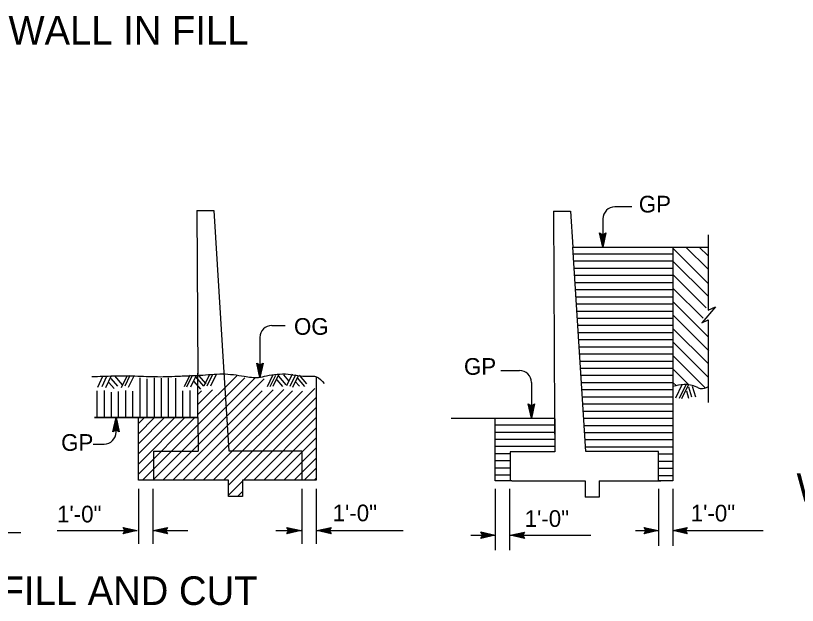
# Model space of a CAD drawing. Extents: x -894 to 866, y -476 to 714.
# Drawn here: x -177.1 to 151.3, y -119.4 to 128.2 of the extents above; entities that cross this region are included whole.
import ezdxf

# ---------------------------------------------------------------- set-up
doc = ezdxf.new("R2010")
doc.units = 0
for name, color, linetype in [('56 Stage 3 Anno', 7, 'Continuous'), ('57 Undefined', 7, 'Continuous'), ('59 Sndwall Anno', 7, 'Continuous'), ('60 Nongeo Data', 7, 'Continuous')]:
    doc.layers.add(name, color=color, linetype=linetype)

msp = doc.modelspace()

# ---------------------------------------------------------------- linework, layer by layer
at = {"layer": '56 Stage 3 Anno'}
for p, q in [((81.76, 47.91), (74.64, 47.91)), ((69.64, 42.91), (69.64, 32.04)), ((69.53, 31.02), (68.2, 37.02)), ((68.2, 37.02), (68.2, 37.02)), ((68.2, 37.02), (69.53, 36.22)), ((69.53, 32.41), (68.56, 36.79)), ((69.53, 33.78), (68.91, 36.61)), ((69.53, 35.16), (69.27, 36.37)), ((69.53, 36.22), (70.87, 37.02)), ((70.87, 37.02), (69.53, 31.02)), ((70.51, 36.8), (69.53, 32.4)), ((70.15, 36.57), (69.53, 33.78)), ((69.81, 36.39), (69.53, 35.16)), ((70.87, 37.02), (70.87, 37.02)), ((69.53, 31.02), (69.53, 31.02)), ((-69.47, -1.88), (-63.8, -1.88)), ((-74.47, -6.88), (-74.47, -23.68)), ((-74.47, -23.68), (-75.8, -17.68)), ((-75.8, -17.68), (-75.8, -17.68)), ((-75.8, -17.68), (-74.47, -18.48)), ((-74.48, -22.29), (-75.45, -17.92)), ((-74.47, -20.92), (-75.1, -18.1)), ((-74.47, -19.54), (-74.74, -18.33)), ((-74.47, -18.48), (-73.13, -17.68)), ((-73.13, -17.68), (-74.47, -23.68)), ((-73.49, -17.9), (-74.47, -22.3)), ((-73.85, -18.13), (-74.47, -20.92)), ((-74.2, -18.31), (-74.47, -19.54)), ((-73.13, -17.68), (-73.13, -17.68)), ((26.77, -20.77), (34.56, -20.77)), ((-74.47, -23.68), (-74.47, -23.68)), ((39.56, -25.77), (39.56, -40.78)), ((39.56, -40.78), (38.23, -34.78)), ((38.23, -34.78), (38.23, -34.78)), ((38.23, -34.78), (39.56, -35.58)), ((39.56, -39.39), (38.59, -35.02)), ((39.56, -38.02), (38.94, -35.2)), ((39.56, -36.64), (39.3, -35.43)), ((39.56, -35.58), (40.9, -34.78)), ((40.9, -34.78), (39.56, -40.78)), ((40.54, -35), (39.56, -39.4)), ((40.18, -35.23), (39.56, -38.02)), ((39.84, -35.41), (39.56, -36.64)), ((40.9, -34.78), (40.9, -34.78)), ((-136.23, -46.59), (-134.89, -40.59)), ((-135.87, -46.37), (-134.89, -41.97)), ((-134.89, -46.69), (-134.89, -40.59)), ((-134.89, -40.59), (-134.89, -40.59)), ((-134.89, -40.59), (-133.56, -46.59)), ((-134.89, -41.98), (-133.92, -46.35)), ((39.56, -40.78), (39.56, -40.78)), ((-134.89, -45.79), (-136.23, -46.59)), ((-135.51, -46.14), (-134.89, -43.35)), ((-135.17, -45.96), (-134.89, -44.73)), ((-134.89, -43.35), (-134.27, -46.18)), ((-134.89, -44.73), (-134.62, -45.94)), ((-133.56, -46.59), (-134.89, -45.79)), ((-136.23, -46.59), (-136.23, -46.59)), ((-133.56, -46.59), (-133.56, -46.59)), ((-144.45, -51.69), (-139.89, -51.69)), ((-125.46, -70.41), (-125.46, -93.52)), ((-119.46, -70.41), (-119.46, -93.52)), ((-56.83, -70.4), (-56.83, -93.51)), ((-50.83, -70.4), (-50.83, -93.51)), ((24.39, -70.4), (24.39, -96.23)), ((30.39, -70.4), (30.39, -96.23)), ((93.01, -70.4), (93.01, -94.32)), ((99.01, -70.4), (99.01, -94.32)), ((-159.68, -88.01), (-125.96, -88.01)), ((-131.16, -88.01), (-131.96, -86.67)), ((-131.96, -86.67), (-131.96, -86.67)), ((-131.96, -86.67), (-125.96, -88.01)), ((-125.96, -88.01), (-131.96, -89.34)), ((-131.96, -89.34), (-131.16, -88.01)), ((-131.74, -87.03), (-127.34, -88.01)), ((-127.35, -88.01), (-131.72, -88.98)), ((-128.72, -88.01), (-131.55, -88.63)), ((-131.51, -87.38), (-128.72, -88.01)), ((-131.33, -87.73), (-130.1, -88.01)), ((-130.1, -88.01), (-131.31, -88.27)), ((-125.96, -88.01), (-125.96, -88.01)), ((-119.49, -88.01), (-108.76, -88.01)), ((-119.31, -88.01), (-113.31, -86.68)), ((-119.31, -88.01), (-104.7, -88.01)), ((-113.31, -89.35), (-119.31, -88.01)), ((-119.31, -88.01), (-119.31, -88.01)), ((-113.53, -88.99), (-117.93, -88.01)), ((-117.92, -88.01), (-113.55, -87.04)), ((-116.55, -88.01), (-113.72, -87.39)), ((-113.76, -88.63), (-116.55, -88.01)), ((-115.17, -88.01), (-113.96, -87.74)), ((-113.94, -88.29), (-115.17, -88.01)), ((-113.31, -86.68), (-114.11, -88.01)), ((-114.11, -88.01), (-113.31, -89.35)), ((-113.31, -86.68), (-113.31, -86.68)), ((-67.8, -88.01), (-57.17, -88.01)), ((-66.49, -88.01), (-56.81, -88.01)), ((-62.37, -88.01), (-63.17, -86.67)), ((-63.17, -86.67), (-63.17, -86.67)), ((-63.17, -86.67), (-57.17, -88.01)), ((-57.17, -88.01), (-63.17, -89.34)), ((-63.17, -89.34), (-62.37, -88.01)), ((-62.96, -87.03), (-58.55, -88.01)), ((-58.56, -88.01), (-62.94, -88.98)), ((-59.94, -88.01), (-62.76, -88.63)), ((-62.72, -87.38), (-59.94, -88.01)), ((-62.55, -87.73), (-61.32, -88.01)), ((-61.32, -88.01), (-62.53, -88.27)), ((-57.17, -88.01), (-57.17, -88.01)), ((-50.89, -88.01), (-14.25, -88.01)), ((-50.53, -88.01), (-44.53, -86.68)), ((-44.53, -89.35), (-50.53, -88.01)), ((-50.53, -88.01), (-50.53, -88.01)), ((-50.53, -88.01), (-40.15, -88.01)), ((-44.74, -88.99), (-49.15, -88.01)), ((-49.14, -88.01), (-44.76, -87.04)), ((-47.77, -88.01), (-44.94, -87.39)), ((-44.98, -88.63), (-47.77, -88.01)), ((-46.38, -88.01), (-45.18, -87.74)), ((-45.15, -88.29), (-46.38, -88.01)), ((-44.53, -86.68), (-45.33, -88.01)), ((-45.33, -88.01), (-44.53, -89.35)), ((-44.53, -86.68), (-44.53, -86.68)), ((19.16, -89.92), (18.36, -88.58)), ((18.36, -88.58), (18.36, -88.58)), ((18.36, -88.58), (24.36, -89.92)), ((30.65, -89.92), (36.65, -88.59)), ((36.65, -88.59), (35.85, -89.92)), ((36.65, -88.59), (36.65, -88.59)), ((83.29, -88.01), (92.88, -88.01)), ((87.68, -88.01), (86.88, -86.67)), ((86.88, -86.67), (86.88, -86.67)), ((86.88, -86.67), (92.88, -88.01)), ((92.88, -88.01), (86.88, -89.34)), ((86.88, -89.34), (87.68, -88.01)), ((87.09, -87.03), (91.5, -88.01)), ((91.49, -88.01), (87.11, -88.98)), ((90.11, -88.01), (87.29, -88.63)), ((87.33, -87.38), (90.11, -88.01)), ((87.5, -87.73), (88.73, -88.01)), ((88.73, -88.01), (87.52, -88.27)), ((92.88, -88.01), (92.88, -88.01)), ((98.98, -88.01), (104.98, -86.68)), ((104.98, -89.35), (98.98, -88.01)), ((98.98, -88.01), (98.98, -88.01)), ((98.98, -88.01), (136.88, -88.01)), ((104.77, -88.99), (100.36, -88.01)), ((100.38, -88.01), (104.75, -87.04)), ((101.75, -88.01), (104.57, -87.39)), ((104.53, -88.63), (101.75, -88.01)), ((103.13, -88.01), (104.34, -87.74)), ((104.36, -88.29), (103.13, -88.01)), ((104.98, -86.68), (104.18, -88.01)), ((104.18, -88.01), (104.98, -89.35)), ((104.98, -86.68), (104.98, -86.68)), ((-216.1, -88.77), (-174.92, -88.77)), ((-131.96, -89.34), (-131.96, -89.34)), ((-113.31, -89.35), (-113.31, -89.35)), ((-63.17, -89.34), (-63.17, -89.34)), ((-44.53, -89.35), (-44.53, -89.35)), ((14.07, -89.92), (24.36, -89.92)), ((24.36, -89.92), (18.36, -91.25)), ((18.36, -91.25), (19.16, -89.92)), ((18.36, -91.25), (18.36, -91.25)), ((18.58, -88.93), (22.98, -89.91)), ((22.97, -89.92), (18.6, -90.89)), ((21.6, -89.91), (18.77, -90.54)), ((18.81, -89.29), (21.6, -89.91)), ((18.99, -89.64), (20.22, -89.91)), ((20.22, -89.91), (19.01, -90.18)), ((24.36, -89.92), (24.36, -89.92)), ((36.65, -91.26), (30.65, -89.92)), ((30.65, -89.92), (30.65, -89.92)), ((30.65, -89.92), (64.49, -89.92)), ((36.43, -90.9), (32.03, -89.92)), ((32.04, -89.91), (36.41, -88.94)), ((33.41, -89.92), (36.24, -89.29)), ((36.2, -90.54), (33.41, -89.92)), ((34.79, -89.92), (36, -89.65)), ((36.02, -90.19), (34.79, -89.92)), ((35.85, -89.92), (36.65, -91.26)), ((36.65, -91.26), (36.65, -91.26)), ((86.88, -89.34), (86.88, -89.34)), ((104.98, -89.35), (104.98, -89.35))]:
    msp.add_line(p, q, dxfattribs=at)
for centre, start, end in [((74.64, 42.91), 90.0033, 180.0033), ((-69.47, -6.88), 90, 180), ((34.56, -25.77), 0, 90), ((-139.89, -46.69), 270, 360)]:
    msp.add_arc(centre, 5, start, end, dxfattribs=at)
at = {"layer": '59 Sndwall Anno'}
for p, q in [((-129.06, -22.9), (-131.22, -27.4)), ((-103.9, -22.76), (-106.25, -27.64)), ((-102.9, -22.91), (-105.25, -27.79)), ((-101.22, -22.91), (-103.57, -27.79)), ((-100.25, -22.83), (-97.24, -26.35)), ((-95.63, -22.53), (-97.98, -27.41)), ((-94.4, -22.53), (-96.75, -27.41)), ((-92.87, -22.53), (-95.22, -27.41)), ((-69.13, -22.84), (-71.48, -27.71)), ((-67.91, -22.84), (-70.26, -27.71)), ((-66.68, -22.68), (-69.03, -27.56)), ((-64.5, -22.63), (-62.4, -25.08)), ((-60.94, -22.38), (-63.29, -27.25)), ((-59.48, -22.68), (-61.83, -27.56)), ((-57.92, -22.7), (-54.83, -26.32)), ((-140.54, -23.36), (-142.71, -27.86)), ((-138.86, -23.36), (-140.91, -27.61)), ((-136.87, -23.05), (-139.3, -28.11)), ((-137.86, -25.84), (-135.7, -28.38)), ((-137.1, -24.16), (-134.31, -27.43)), ((-135.57, -23.09), (-132.33, -26.87)), ((-130.39, -23.14), (-132.74, -28.02)), ((-127.4, -23.11), (-129.74, -27.98)), ((-102.18, -25.38), (-99.39, -28.65)), ((-101.53, -23.48), (-98.16, -27.43)), ((-67.41, -24.69), (-64.95, -27.57)), ((-66.65, -23.16), (-63.56, -26.78)), ((-58.41, -22.99), (-60.76, -27.87)), ((-59.6, -25.38), (-57.9, -27.38)), ((-58.83, -23.85), (-55.75, -27.47)), ((102.73, -26.87), (100.09, -32.35)), ((104.43, -26.8), (101.66, -32.55)), ((105.42, -26.88), (102.66, -32.62)), ((104.69, -29.32), (105.6, -32.41)), ((105.62, -27.58), (106.87, -31.86)), ((107.14, -27.4), (108.43, -31.81))]:
    msp.add_line(p, q, dxfattribs=at)
for points in [[(113.86, 15.77), (99.14, 30.48)], [(113.79, 21.68), (104.44, 31.03)], [(113.79, 27.33), (110.1, 31.03)], [(57.13, 28.18), (99, 28.18)], [(57.32, 25.18), (99, 25.18)], [(113.79, 10.36), (99.01, 25.15)], [(57.51, 22.18), (99.01, 22.18)], [(57.7, 19.18), (99.01, 19.18)], [(113.04, 5.45), (99.01, 19.49)], [(57.89, 16.18), (99.01, 16.18)], [(58.08, 13.18), (99.01, 13.18)], [(111.71, 1.13), (99.01, 13.83)], [(58.27, 10.18), (99.01, 10.18)], [(58.46, 7.18), (99.01, 7.18)], [(113.79, -6.61), (99.01, 8.18)], [(58.65, 4.18), (99.01, 4.18)], [(58.84, 1.18), (99.01, 1.18)], [(114.04, -12.52), (99.01, 2.52)], [(59.03, -1.82), (99.01, -1.82)], [(113.79, -17.92), (99.01, -3.14)], [(59.21, -4.82), (99.01, -4.82)], [(59.4, -7.82), (99.01, -7.82)], [(113.79, -23.58), (99.01, -8.8)], [(59.59, -10.82), (99.01, -10.82)], [(59.78, -13.82), (99.01, -13.82)], [(112.56, -28.01), (99.01, -14.45)], [(59.97, -16.82), (99.01, -16.82)], [(60.16, -19.82), (99.01, -19.82)], [(60.35, -22.82), (99.01, -22.82)], [(105.72, -26.82), (99.01, -20.11)], [(-124.8, -40.59), (-124.8, -23.82)], [(-123.74, -66.82), (-80.81, -23.88)], [(-121.8, -40.59), (-121.8, -24.33)], [(-119.5, -66.82), (-76.38, -23.69)], [(-118.8, -40.59), (-118.8, -23.82)], [(-115.8, -40.59), (-115.8, -24.07)], [(-115.26, -66.82), (-72.72, -24.28)], [(-112.8, -40.59), (-112.8, -23.82)], [(-109.8, -40.59), (-109.8, -24.07)], [(-100.5, -39.33), (-84.22, -23.05)], [(60.54, -25.82), (99.01, -25.82)], [(100.5, -27.26), (99.01, -25.77)], [(-142.8, -40.59), (-142.8, -29.32)], [(-139.8, -40.59), (-139.8, -29.18)], [(-130.8, -40.59), (-130.8, -29.18)], [(-127.8, -40.59), (-127.8, -29.46)], [(-111.02, -66.82), (-73.54, -29.34)], [(-106.8, -40.59), (-106.8, -29.32)], [(-106.78, -66.82), (-68.88, -28.92)], [(-103.8, -40.59), (-103.8, -29.18)], [(-102.53, -66.82), (-64.43, -28.72)], [(-100.55, -30.89), (-99, -29.34)], [(-100.53, -35.11), (-94.34, -28.93)], [(-98.29, -66.82), (-60.74, -29.27)], [(-94.05, -66.82), (-56.63, -29.4)], [(-89.81, -66.82), (-51.39, -28.4)], [(60.73, -28.82), (99.01, -28.82)], [(-136.8, -40.59), (-136.8, -29.87)], [(-133.8, -40.59), (-133.8, -29.59)], [(-87.64, -68.9), (-50.84, -32.09)], [(60.92, -31.82), (99.01, -31.82)], [(61.11, -34.82), (99.01, -34.82)], [(-81.32, -66.82), (-50.84, -36.33)], [(61.3, -37.82), (99.01, -37.82)], [(-125.46, -64.29), (-101.76, -40.59)], [(-125.46, -60.05), (-106, -40.59)], [(-125.46, -55.8), (-110.25, -40.59)], [(-125.46, -51.56), (-114.49, -40.59)], [(-125.46, -47.32), (-118.73, -40.59)], [(-125.46, -43.08), (-122.97, -40.59)], [(-77.08, -66.82), (-50.84, -40.58)], [(61.49, -40.82), (99.01, -40.82)], [(-72.83, -66.82), (-50.83, -44.82)], [(24.38, -43.61), (49.36, -43.61)], [(61.67, -43.82), (99.01, -43.82)], [(-68.59, -66.82), (-50.83, -49.06)], [(24.38, -46.61), (49.38, -46.61)], [(61.86, -46.82), (99.01, -46.82)], [(24.38, -49.61), (49.39, -49.61)], [(62.05, -49.82), (99.01, -49.82)], [(-64.35, -66.82), (-50.83, -53.3)], [(24.38, -52.61), (49.41, -52.61)], [(24.39, -55.61), (30.64, -55.61)], [(62.24, -52.82), (99.01, -52.82)], [(-60.11, -66.82), (-50.83, -57.55)], [(24.39, -58.61), (30.64, -58.61)], [(93.01, -55.82), (99.01, -55.82)], [(93.01, -58.82), (99.01, -58.82)], [(-55.86, -66.82), (-50.83, -61.79)], [(24.39, -61.61), (30.64, -61.61)], [(93.01, -61.82), (99.01, -61.82)], [(24.39, -64.61), (30.64, -64.61)], [(93.01, -64.82), (99.01, -64.82)], [(-87.64, -73.14), (-81.81, -67.31)], [(-51.62, -66.82), (-50.83, -66.03)], [(-83.93, -73.67), (-81.81, -71.56)]]:
    msp.add_lwpolyline(points, dxfattribs=at)
at = {"layer": '60 Nongeo Data'}
for p, q in [((-100.95, 46.31), (-93.84, 46.3)), ((-100.95, 46.31), (-100.59, -22.28)), ((-93.84, 46.3), (-89.55, -21.68)), ((48.89, 46.06), (56.01, 46.06)), ((48.89, 46.06), (49.34, -40.39)), ((56.01, 46.06), (56.96, 31)), ((113.83, 36.22), (113.83, 4.52)), ((56.93, 31.03), (98.41, 31.03)), ((62.37, -54.79), (56.96, 31)), ((98.41, 31.03), (113.79, 31.03)), ((99, 31.03), (99.01, -27.92)), ((116.88, 5.95), (111.21, -0.8)), ((113.83, 4.52), (116.88, 5.95)), ((111.21, -0.8), (113.85, 0.43)), ((113.85, 0.43), (113.85, -34.19)), ((-100.5, -40.59), (-100.6, -21.9)), ((-89.55, -21.68), (-87.48, -54.54)), ((-50.84, -23.3), (-50.83, -66.82)), ((99.01, -27.92), (99.01, -67.07)), ((-100.5, -40.59), (-143.91, -40.59)), ((-143.91, -40.59), (-100.5, -40.59)), ((-125.46, -66.81), (-125.46, -40.59)), ((-100.5, -40.59), (-100.42, -54.69)), ((5.93, -40.84), (24.3, -40.84)), ((24.3, -40.84), (48.98, -40.84)), ((24.39, -67.05), (24.38, -40.83)), ((49.34, -40.39), (49.42, -54.94)), ((49.35, -41.11), (49.42, -54.94)), ((-119.2, -54.69), (-100.42, -54.69)), ((-119.2, -54.69), (-119.2, -66.82)), ((-87.48, -54.54), (-56.83, -54.54)), ((-56.83, -54.54), (-56.83, -66.83)), ((30.64, -54.94), (30.64, -67.07)), ((49.42, -54.94), (30.64, -54.94)), ((93.01, -54.79), (62.37, -54.79)), ((93.01, -67.08), (93.01, -54.79)), ((-87.64, -66.82), (-125.46, -66.82)), ((-87.64, -73.67), (-87.64, -66.82)), ((-50.83, -66.82), (-81.81, -66.82)), ((-81.81, -66.82), (-81.81, -73.67)), ((-50.82, -66.82), (-50.82, -66.82)), ((31.35, -67.06), (24.39, -67.06)), ((31.35, -67.06), (62.2, -67.07)), ((62.2, -67.07), (62.2, -73.92)), ((68.03, -67.06), (68.03, -73.92)), ((68.03, -67.06), (93.89, -67.07)), ((99.01, -67.07), (92.81, -67.07)), ((99.02, -67.07), (99.02, -67.07)), ((-81.81, -73.67), (-87.64, -73.67)), ((68.03, -73.92), (62.2, -73.92))]:
    msp.add_line(p, q, dxfattribs=at)
for points in [[(-139.94, -40.59), (-139.94, -40.59)], [(-127.22, -40.59), (-127.21, -40.59)]]:
    msp.add_lwpolyline(points, dxfattribs=at)
for points in [[(-145.02, -23.38), (-135.87, -23.06), (-126.97, -23.07), (-117.45, -23.38), (-107.8, -23.13), (-101.75, -22.87)], [(-101.75, -22.87), (-99.62, -22.78), (-90.17, -22.23), (-81.05, -23.19), (-74.99, -23.68), (-71.74, -23.05), (-62.64, -22.31), (-54.32, -23.22), (-50.67, -23.44), (-47.49, -26.2)], [(113.79, -27.69), (110.65, -28.5), (109, -27.76), (103.68, -26.72), (99.04, -27.5)]]:
    msp.add_spline(points, degree=3, dxfattribs=at)

# ---------------------------------------------------------------- texts
at = {"layer": '57 Undefined'}
for s, height, p in [('RETAINING WALL IN FILL', 12, (-271.87, 115.98)), ('GP ', 7, (84.68, 45.53)), ('OG ', 7, (-60.15, -5.81)), ('GP ', 7, (11.24, -22.6)), ('GP ', 7, (-157.94, -54.51)), ('WITH SETTLEMENT PERIOD', 12, (150.93, -75.91)), ('1\'-0"', 7, (-159.65, -84.55)), ('1\'-0"', 7, (-43.91, -84.08)), ('1\'-0"', 7, (106.51, -84.16)), ('1\'-0"', 7, (36.75, -86.44)), ('RETAINING WALL IN FILL AND CUT', 12, (-343.85, -119.2))]:
    msp.add_text(s, height=height, dxfattribs=at).set_placement(p)

doc.saveas('drawing.dxf')
